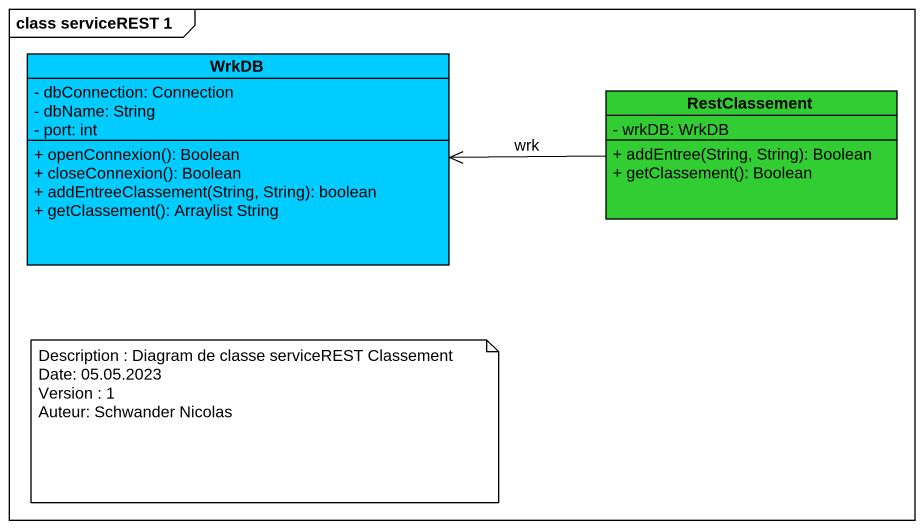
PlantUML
@startuml
mainframe class serviceREST 1
hide circle
hide empty members
skinparam classAttributeIconSize 0
class WrkDB #00CCFF {
  - dbConnection: Connection
  - dbName: String
  - port: int
  + openConnexion(): Boolean
  + closeConnexion(): Boolean
  + addEntreeClassement(String, String): boolean
  + getClassement(): Arraylist String
}
class RestClassement #32CD32 {
  - wrkDB: WrkDB
  + addEntree(String, String): Boolean
  + getClassement(): Boolean
}
RestClassement -left-> WrkDB : wrk
note as N1
  Description : Diagram de classe serviceREST Classement
  Date: 05.05.2023
  Version : 1
  Auteur: Schwander Nicolas
end note
@enduml
